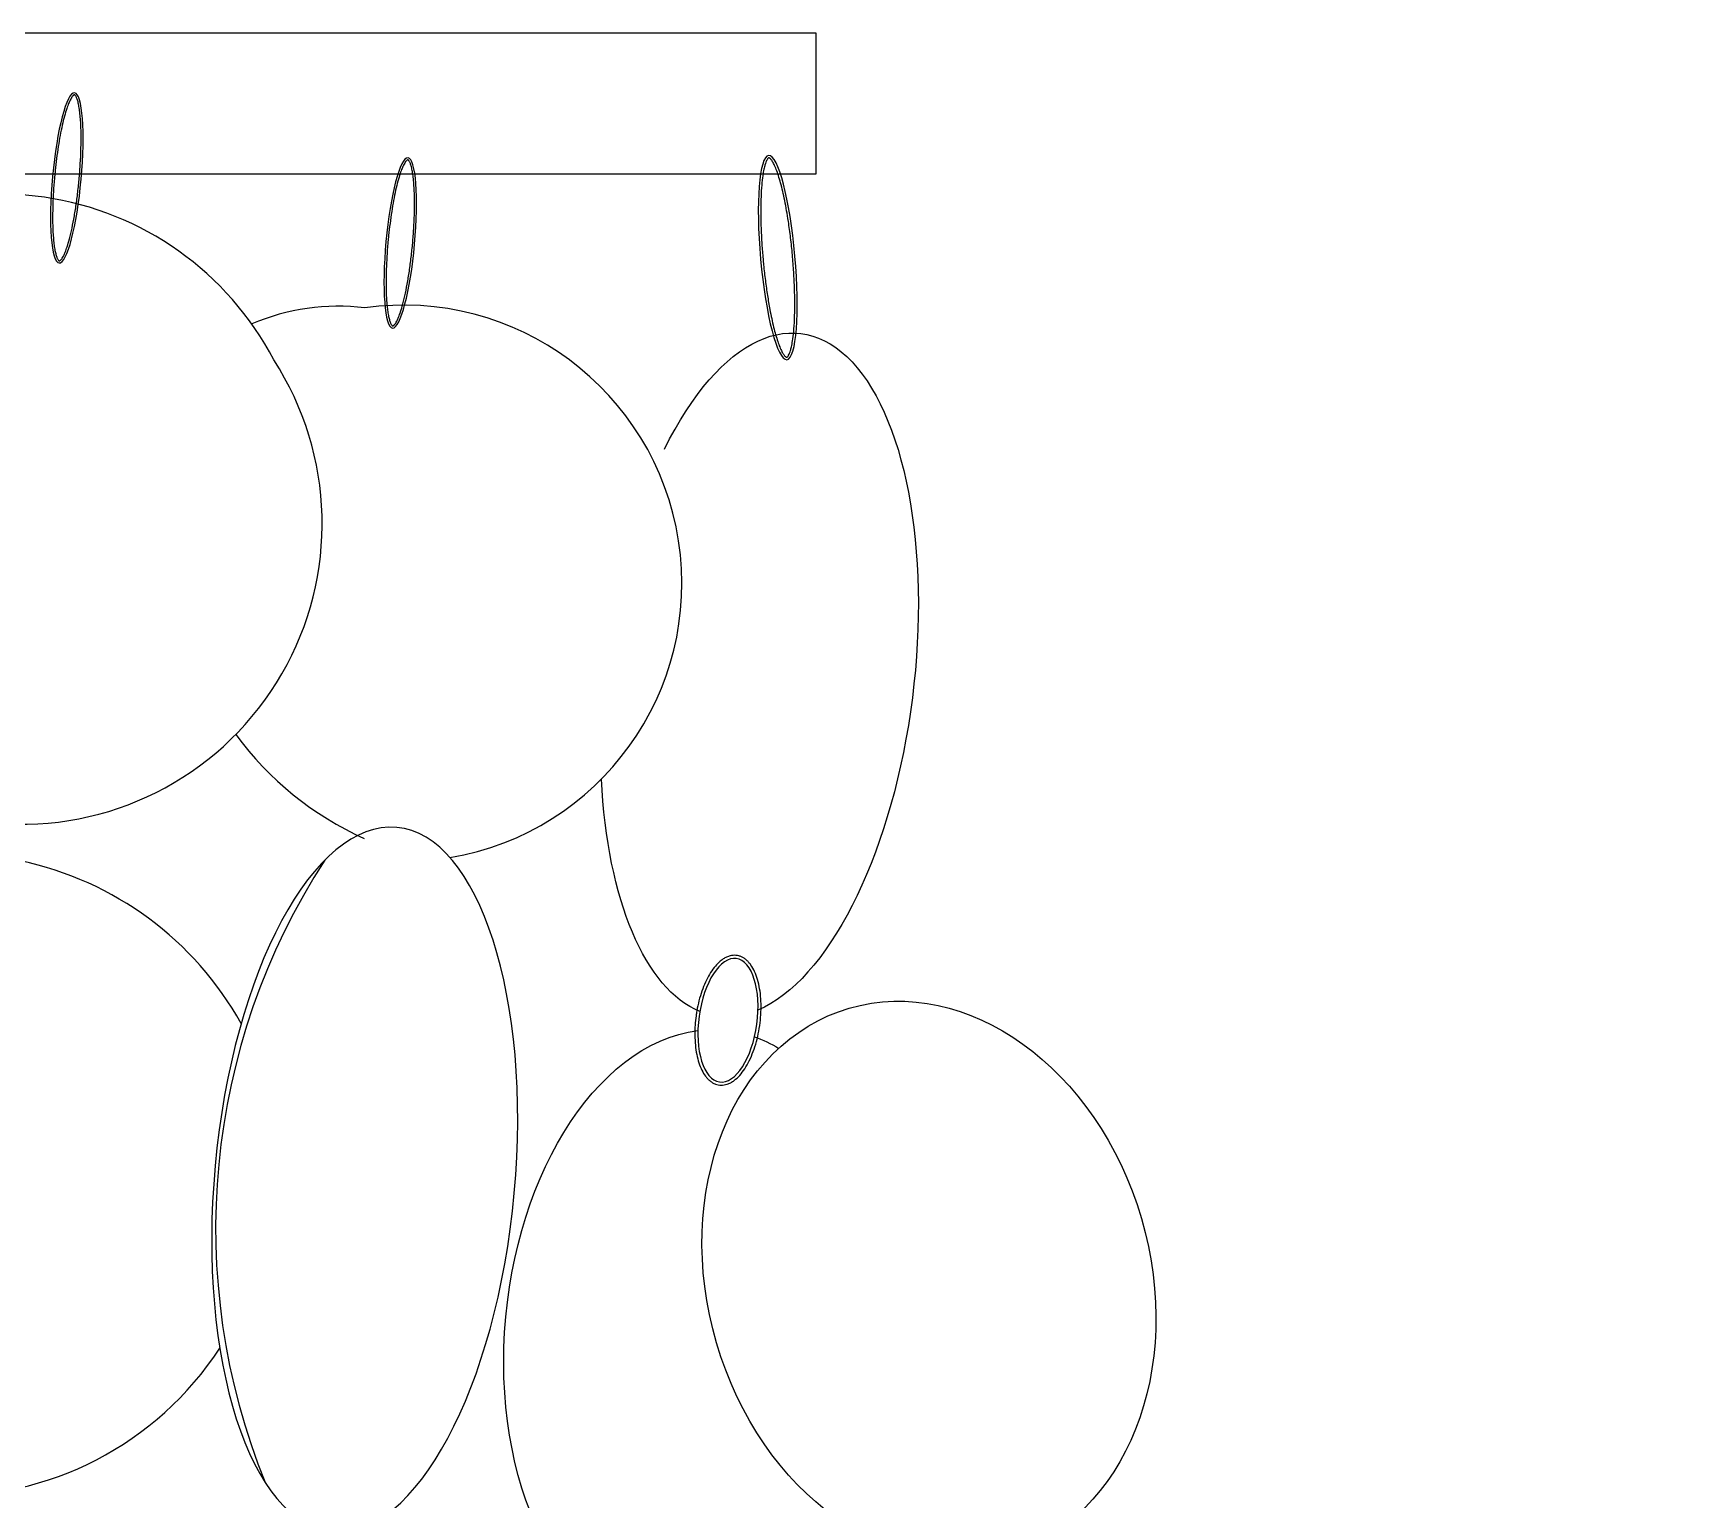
# Model space of a CAD drawing. Header units: millimetres. Extents: x 4532 to 35436, y 20123 to 38427.
# Drawn here: x 16377.3 to 16480.5, y 36067.9 to 36159.5 of the extents above; entities that cross this region are included whole.
import ezdxf

# ---------------------------------------------------------------- set-up
doc = ezdxf.new("R2010")
doc.units = ezdxf.units.MM
doc.set_wipeout_variables(frame=1)

# ---------------------------------------------------------------- blocks, each defined once
blk = doc.blocks.new('A$C7CFE5BBD')
blk.add_wipeout([(4182.751528438039, 1.523644169765248e-05), (4167.751528437907, 1.523074388387613e-05), (4167.503203957102, 73.85266127727925), (4166.024870655982, 109.66012967268136), (4163.425777644698, 148.36713218013358), (4158.66737842199, 197.08545359750008), (4151.82836986403, 248.5156355817096), (4145.3076082344405, 287.9360508238897), (4138.934105538954, 321.1782782497868), (4132.751528428565, 350.00001527849713), (3642.751528447456, 350.0000152784968), (3638.7977803884223, 331.9027913998142), (3633.75394809542, 307.01033631563166), (3626.1538539093094, 264.31444394893606), (3620.0329742343697, 222.89344209497756), (3614.5787102070485, 176.06729707833188), (3609.687048926664, 113.45673236062271), (3607.7783327039656, 65.31102371389795), (3607.443998574758, 43.80642056268357), (3607.7515284381143, 1.523074388387613e-05), (3592.7515284380397, 1.523644169765248e-05), (3592.7515284380397, 375.00001523644175), (3612.751528438039, 375.00001523644175), (3612.751528438039, 400.00001523644164), (3763.044756494438, 399.99984869588377), (3763.044756494438, 411.85431396589127), (3795.1534450224467, 411.85431396589127), (3795.1534450224467, 475.97759140062124), (3793.164017170201, 480.75655442435595), (3792.6202208849536, 484.48075355769447), (3793.285365491665, 491.54627122885086), (3794.589893263127, 495.48269226921195), (3795.1534450224467, 496.7057929503169), (3795.1534450224467, 503.5538717592957), (3792.0797652650467, 505.7395351661231), (3788.492108748446, 511.2121060971066), (3786.875924903337, 515.8078156915586), (3786.699758172462, 523.516578146628), (3790.6008562097077, 532.358988658562), (3795.1534450224467, 535.8429681176203), (3795.1534450224467, 538.922716703212), (3786.541265968376, 544.398595050776), (3785.319113158621, 540.4240900423326), (3785.1011370492533, 537.0634597347679), (3784.0945091999115, 538.0169853438625), (3781.796377413505, 540.6352514239537), (3779.163004674398, 536.4505053540734), (3776.1690709475597, 533.986839396916), (3772.1561365726698, 532.8317081579708), (3768.8702389673244, 533.3691933219786), (3764.861321456791, 536.0038345842313), (3762.067920737924, 539.8051976879582), (3759.9051925029266, 545.8296892355631), (3759.393791518885, 552.1000437706604), (3760.0352522883386, 556.7898261248115), (3761.9024379331217, 561.7667015208052), (3766.746558171026, 567.0481857923354), (3770.8392247075662, 568.2898264540404), (3770.865899602168, 571.2378597428647), (3766.8335399000525, 572.0727106080255), (3763.1380075052, 574.6761225710247), (3761.2420975629507, 577.5783250113822), (3760.494549680786, 580.0627864648145), (3760.362146865363, 582.5149784698891), (3761.6998458976173, 587.053926084121), (3758.633052335117, 586.4216682086117), (3756.491628875914, 587.1771601618195), (3754.814818238978, 588.9322919032954), (3753.333925626053, 585.2886357097523), (3751.692846217962, 582.986988850549), (3749.6705301072425, 581.5698803451655), (3746.9630060495415, 581.5114424267405), (3744.308717695459, 583.4679350176987), (3741.808299937967, 587.9977443898758), (3740.4176174705694, 593.6035224946769), (3740.113425217791, 601.0180831861854), (3741.737017377648, 606.2316929372761), (3744.0209143635984, 613.3032430790926), (3741.3500488310665, 615.4215810682575), (3737.9916596386593, 612.1707461898908), (3734.370524147195, 611.1379215271305), (3733.7208699198313, 610.1640934608025), (3730.3670263798062, 609.9879703679657), (3726.6729744786667, 611.3973567390775), (3723.548708184887, 614.6489021476199), (3721.438600754933, 619.935012565957), (3720.9810844973294, 623.8470796071286), (3722.1525705059025, 631.939012893561), (3725.260602061314, 638.2892969932649), (3726.001035221626, 639.2784823834448), (3724.939052559629, 641.390854866634), (3723.9380484294315, 649.0456646908107), (3724.3937962720306, 655.3225836307478), (3725.3540195254695, 660.4013684340088), (3727.734064707731, 667.4456324702336), (3729.5140600925884, 670.5861728816595), (3730.887208713015, 672.1515295629225), (3732.745658886398, 673.1282006850271), (3732.7510438254885, 673.4488653423108), (3728.421786861064, 674.7251759879772), (3726.101435136075, 676.6300494371586), (3723.715680822104, 680.1839833776622), (3722.2232706824598, 684.7479662030636), (3721.834818631726, 689.9897342370513), (3722.5210555542512, 694.7128354944199), (3724.220716291423, 699.2140205365998), (3726.1582612283437, 702.1702269119086), (3729.231082139208, 704.9372112655186), (3732.245978961212, 706.2308813454293), (3734.8764998200604, 706.4359947303329), (3737.759956997716, 705.6735501158895), (3739.487649554413, 704.565795276414), (3742.593639401795, 708.2733909965656), (3747.600396112856, 711.1488636335208), (3744.030561007974, 711.1930202305929), (3740.972072688803, 713.2709044869558), (3738.6269424062543, 717.9325005907161), (3737.9692426558445, 721.384073760469), (3737.935240605599, 727.4598629446722), (3739.0098631542196, 733.7830165020283), (3739.825134214947, 736.623557185004), (3740.6406485463267, 738.9194382160216), (3743.7068375203835, 745.1839989045121), (3746.981909873312, 749.6193262689181), (3752.3493750897715, 753.6932787877664), (3754.5421626063785, 754.3206714560628), (3754.5421626063785, 759.2016671529897), (3750.2696687336174, 759.2016671529897), (3750.2696687336174, 767.9957310895594), (3779.9151490145855, 767.9957310895594), (3777.9508069069075, 768.6707334782969), (3774.6059346685133, 771.0954664289801), (3771.699810175953, 775.4970263801521), (3770.2483426502326, 780.2919575115476), (3769.868329032867, 784.7389843017492), (3771.4717168648094, 793.8018721185598), (3774.0740941199388, 798.9858135885964), (3777.438730190137, 802.8217629746838), (3781.410473403172, 805.2485133427455), (3783.403860856628, 805.8207241910912), (3783.403860856628, 810.2306161132916), (3776.4144350064207, 810.2306161132916), (3776.4144350064207, 819.0246800498618), (3796.2856588335208, 819.024680049852), (3795.5113542793183, 822.1709913984461), (3795.11663846147, 827.41925396721), (3795.564638831142, 834.2163422088273), (3796.293779297145, 838.5728090144086), (3798.031551131801, 845.0754825797368), (3800.501762800981, 850.9466143463543), (3802.5613921717627, 854.1612342278012), (3804.3786524683474, 855.9819348301947), (3806.5795247511755, 856.8952993926392), (3807.7247804789113, 861.1196354558969), (3801.2148807778476, 861.1196354558969), (3801.2148807778476, 869.9136993924664), (3963.4832611294446, 869.9136993924664), (3963.4832611294446, 861.1196354558969), (3962.711615020679, 854.62151672173), (3963.8625972728546, 854.3889583888177), (3964.897263831566, 854.0166145915581), (3965.9815839023076, 853.4570232116736), (3967.7706952770313, 852.1261352827652), (3969.344778354639, 850.4661679235049), (3971.792394470369, 846.560283877349), (3973.220273067106, 842.7981411803215), (3974.1101653280025, 833.041096950013), (3972.6351407257944, 827.4593121204797), (3969.409685722628, 823.3018895129511), (3969.409685722628, 819.0246800498618), (3990.6120447026665, 819.0246800498618), (3990.6120447026665, 810.2306161132916), (3992.2656665666004, 803.8201335636423), (3994.4809230870196, 797.7788330249263), (3996.241596875783, 788.2062365027306), (3996.71667114116, 779.6846766881134), (3995.3763584828016, 767.9957310895783), (4025.3421931244416, 767.9957310895594), (4025.3421931244416, 759.2016671529897), (4024.3667442615924, 749.2331503476195), (4028.208209631558, 746.7020162194884), (4030.55245109687, 741.6170480539193), (4031.6838599470193, 733.9291085753376), (4031.3739513939295, 726.7548690945038), (4030.3566117979617, 721.1750247512774), (4028.1721312140176, 714.7498492069736), (4023.9740500059784, 708.5010773350851), (4026.2574403743556, 706.6898047504416), (4029.036237954585, 707.4393142141672), (4033.5932940955727, 707.1109609093365), (4038.9262916411526, 704.337542385642), (4042.2588534556958, 700.8477419510754), (4046.2210886808284, 691.4971411207686), (4046.5116224133653, 686.4975189585547), (4045.0870522896325, 680.337861966102), (4042.024689476643, 675.8260249745455), (4044.8620802441396, 671.3554008157504), (4046.5188519163257, 664.1869724903921), (4046.2801582621228, 658.5529006923258), (4043.7223256411426, 650.6309589049373), (4040.39436510516, 646.0223313634232), (4034.277957375634, 642.453041303114), (4031.816819140458, 642.2304703163715), (4031.688212203161, 640.1848464110172), (4033.20530348696, 637.9856396493116), (4033.8413124736035, 635.928951193593), (4034.405197093714, 631.3333332139558), (4034.242469860143, 625.7377525729152), (4033.4348859742763, 620.2372669746663), (4031.890240615321, 614.4706276081414), (4029.811677054495, 609.6933664932423), (4027.313982884957, 606.469576607812), (4027.3454524111085, 603.722229666131), (4026.3504493332007, 597.4421817130777), (4021.871965856192, 588.9056772283644), (4012.9667181310992, 584.2031805436493), (4011.470501099771, 583.659089936889), (4011.2999511625926, 581.5826147090405), (4008.527954926622, 574.4829124881417), (4003.2376842334875, 569.4837353712468), (3995.621021346212, 567.1623243338103), (3999.23564106813, 563.216573243777), (4002.0098557540596, 556.8824168542682), (4002.422892980431, 550.8824359248616), (3999.9698000419057, 543.1401978281707), (3994.605865832155, 537.2343675481716), (3985.5838150858835, 533.878415871031), (3978.282626700723, 532.9317556746544), (3974.2007522910176, 536.5483904532799), (3971.8312518019798, 530.7808706967305), (3969.5446968848446, 528.0575174524301), (3969.544696884845, 411.85431396589127), (3999.9707308589464, 411.85431396589127), (3999.9707308589464, 399.99984869588377), (4162.75152843804, 400.00001523644164), (4162.75152843804, 375.00001523644175), (4182.751528438039, 375.00001523644175)])
blk.add_lwpolyline([(4025.342193124441, 767.9957310895588), (3750.269668733617, 767.9957310895588), (3750.269668733617, 759.2016671529891), (4025.342193124441, 759.2016671529891)], close=True)
for centre, radius, start, end in [((3974.35161489595, 738.6299550732401), 19.31115148059861, 27.60782988193596, 135.8169366367675), ((3995.454326319832, 737.3878846606858), 13.54894892945032, 82.82625178952549, 113.3469771786202), ((3999.574304218437, 733.6293936057518), 17.37189235521295, 279.5788048437648, 98.03431755583999), ((3975.694905689659, 737.3670881729377), 18.78693953442393, 267.1304050859784, 32.92688280508904), ((4005.58375101109, 736.382019466957), 20.51815119463335, 216.4660765795581, 245.6138786503737), ((3971.397751106448, 696.1051358011355), 20.63253856279068, 29.10348222398851, 127.0777184576024), ((4030.074980255424, 693.3333542472137), 42.2436455928014, 146.993658884982, 202.1151045063254), ((3971.03794538524, 696.9794713979973), 20.35335903620853, 208.6300339842977, 326.9212563110758)]:
    blk.add_arc(centre, radius, start, end)
at = {"extrusion": (0, 0, -1)}
for centre, major_axis, ratio, start_param, end_param in [((3978.539217746442, 758.9503949868995), (0.4833780998473702, 5.315140424281847), 0.1683790837560013, -1.570796326794896, 4.712388980384689), ((3999.361442485508, 754.8907259375592), (0.4833780998473702, 5.315140424281847), 0.1683790837560013, -1.570796326794896, 4.712388980384689), ((4022.935862666203, 753.9751950132231), (-0.5700953505448111, 6.379066321972442), 0.1683790837560013, -1.570796326794896, 4.712388980384689), ((4021.793114440025, 727.9113139345463), (2.573629821567285, 21.32183641307249), 0.449343891787403, -0.9042272858353588, 2.888612073733408), ((4021.793114440025, 727.9113139345463), (2.573629821561938, 21.32183641307328), 0.4493438917872858, 3.264186582651291, 4.348882697630891), ((4017.854239369193, 686.7024781283726), (1.731052140158685, 19.03434435610484), 0.6256337103765063, 3.081824286374293, 6.146718871809286)]:
    blk.add_ellipse(centre, major_axis=major_axis, ratio=ratio, start_param=start_param, end_param=end_param, dxfattribs=at)
blk.add_ellipse((3997.139860943749, 696.400990799073), major_axis=(-1.999491745242213, -21.98605895987113), ratio=0.4248797371504022, dxfattribs=at)
at = {"extrusion": (0, 0, -0.9999999999999999)}
for centre, major_axis, ratio, start_param, end_param in [((4019.824339267831, 706.345953352462), (0.5231334128955286, 3.855671042123269), 0.467752040306776, -1.570796326794896, 4.712388980384689), ((3967.919585998086, 656.1030143271819), (1.80029813376448, 19.79576110202798), 0.9032680672195711, -7.853981633974483, -1.570796326794896)]:
    blk.add_ellipse(centre, major_axis=major_axis, ratio=ratio, start_param=start_param, end_param=end_param, dxfattribs=at)
blk.add_ellipse((4032.377746509537, 690.0843595472434), major_axis=(-4.975953216459301, 17.01131270549102), ratio=0.7800016506506418, start_param=-1.570796326794896, end_param=4.712388980384689)
at = {"extrusion": (0, 0, -0.9999999999999998)}
blk.add_ellipse((4017.854239369193, 686.7024781283726), major_axis=(1.731052140085384, 19.03434435612028), ratio=0.6256337103807993, start_param=0.1618532113617177, end_param=0.2967422152556984, dxfattribs=at)
for points, knots in [([(3977.771124841038, 759.0202481346241), (3977.782848532112, 759.1491597760505), (3977.795365445407, 759.2779992205942), (3977.835194395306, 759.6632582065104), (3977.864788654584, 759.918414209973), (3977.929419346128, 760.4198616799586), (3977.964455409881, 760.666149642846), (3978.039203989701, 761.1445322234686), (3978.078916217408, 761.3766237263953), (3978.162137780721, 761.8215612345412), (3978.205647150262, 762.0344048780426), (3978.295475059571, 762.4361550005888), (3978.34179467682, 762.6250606457506), (3978.436133618208, 762.9746552733159), (3978.484157593604, 763.1353468860652), (3978.572292952656, 763.399706143191), (3978.612346576676, 763.508435838743), (3978.68267598961, 763.6797407017475), (3978.713098729295, 763.7471882106656), (3978.767395616949, 763.8558962129791), (3978.791458482014, 763.8996880505038), (3978.834405884936, 763.9702185096139), (3978.853501482026, 763.998567219478), (3978.890034665794, 764.0472902226647), (3978.907481223552, 764.067652922593), (3978.934876085234, 764.0954786813272), (3978.945521147605, 764.1049684045174), (3978.964748047558, 764.1200222614607), (3978.973318219509, 764.125576045717), (3978.985971671562, 764.1324422527723), (3978.990634367718, 764.1344690519654), (3978.998353062696, 764.1372138513289), (3979.001401880498, 764.1379406007509), (3979.006269759706, 764.1387331160404), (3979.008094246299, 764.1388133670007), (3979.011410700481, 764.138692294775), (3979.012921963327, 764.1384943288322), (3979.016637067401, 764.1375909716044), (3979.018853158665, 764.1368723355154), (3979.024571550228, 764.1342528861751), (3979.02806954578, 764.1323394317333), (3979.036385687858, 764.1266653509265), (3979.041194574009, 764.122901951665), (3979.051859740317, 764.1131219387207), (3979.057710375262, 764.1071078731366), (3979.070126611015, 764.0926610619681), (3979.076690358259, 764.084231275021), (3979.094174124682, 764.0593440343546), (3979.105406811843, 764.0410639710062), (3979.128165827457, 763.9986086096069), (3979.139697045761, 763.9744394657937), (3979.162613409604, 763.9204982919655), (3979.174002139687, 763.8907275597485), (3979.196374865805, 763.8258530446365), (3979.207360866629, 763.7907492121485), (3979.240942830776, 763.6726178712015), (3979.262512043675, 763.5805074492273), (3979.302156071735, 763.3750792294195), (3979.320244215927, 763.2617527851871), (3979.352491919799, 763.0158173257405), (3979.366655421301, 762.8832047398355), (3979.390779595447, 762.600698860133), (3979.400741588823, 762.4508044277936), (3979.416288946963, 762.1358754372377), (3979.42187480591, 761.9708408544575), (3979.428574610651, 761.6279240772747), (3979.429688767097, 761.450042404238), (3979.427419467163, 761.0838666090312), (3979.424036122949, 760.8955732990908), (3979.410206502162, 760.4219130220627), (3979.397204845536, 760.1320486303921), (3979.361997401957, 759.5438379578445), (3979.339792192015, 759.2454990731821), (3979.286814696654, 758.648943623939), (3979.256043099016, 758.350734713782), (3979.186822443535, 757.7630382254174), (3979.148374150831, 757.473558097674), (3979.064920244538, 756.911684600349), (3979.019915298533, 756.6392979485136), (3978.924676361818, 756.1195284535679), (3978.874442405799, 755.8721507192276), (3978.770268563389, 755.4096862504994), (3978.716326214115, 755.1946009926069), (3978.615545025827, 754.8355647425669), (3978.569000473395, 754.6857226070169), (3978.484309417985, 754.4411986227533), (3978.446181676092, 754.3414340057097), (3978.379078659611, 754.1836599973649), (3978.349939657117, 754.1212932690432), (3978.297907927863, 754.0207033509541), (3978.274821540199, 753.9801599771636), (3978.230092806774, 753.9093122860104), (3978.208436452525, 753.8790146536812), (3978.17410426171, 753.8369482689923), (3978.160740032301, 753.8223517630286), (3978.135946229773, 753.798283183718), (3978.124520697256, 753.7888249568095), (3978.107125004961, 753.7765080769932), (3978.100517099057, 753.7725707078971), (3978.089205796223, 753.7668334312075), (3978.084515605795, 753.7650306556061), (3978.077645457033, 753.7629690648209), (3978.075175788286, 753.7624934121304), (3978.071137996714, 753.7620008928388), (3978.069563989793, 753.7619750216872), (3978.066579663751, 753.7621592480609), (3978.065156446744, 753.7623686949992), (3978.061700770606, 753.7632384706558), (3978.05966079186, 753.7639077056119), (3978.054517689776, 753.7662150633441), (3978.051417074315, 753.7678616388621), (3978.044096554779, 753.7726444448381), (3978.039882730958, 753.7757831761301), (3978.030520603617, 753.783897563062), (3978.025376572888, 753.7888719237562), (3978.014408636813, 753.8008246591817), (3978.008586505694, 753.807801007064), (3977.992529851417, 753.8290548726254), (3977.981916901572, 753.8451222845506), (3977.960257997536, 753.8827744395858), (3977.949208271315, 753.9043520459127), (3977.927136644172, 753.9527689901333), (3977.916111329254, 753.9796064778384), (3977.894362101888, 754.0382947751823), (3977.883636144488, 754.070145402864), (3977.851001754203, 754.1766817125645), (3977.829925171365, 754.2596382064548), (3977.790788024813, 754.4450763043169), (3977.772713636256, 754.5475657807001), (3977.74000940708, 754.7704201962952), (3977.725375350656, 754.8907887434507), (3977.699821982565, 755.1477171100596), (3977.688901227175, 755.2842782742846), (3977.670951421114, 755.5718060826221), (3977.663921822768, 755.7227730021732), (3977.653862358162, 756.0372045137956), (3977.650832261515, 756.2006688533038), (3977.648411611943, 756.6067037772773), (3977.651007461453, 756.8544069872623), (3977.664176223367, 757.3645483634937), (3977.674748769005, 757.626982472375), (3977.703625060709, 758.1602648373846), (3977.721928452524, 758.4311084889378), (3977.752416092586, 758.8086077238004), (3977.761503376798, 758.9144522085007), (3977.771124841038, 759.0202481346241)], [-1.570796326794896, -1.570796326794896, -1.570796326794896, -1.570796326794896, -1.497741722435538, -1.497741722435538, -1.351632513716821, -1.351632513716821, -1.205523304998104, -1.205523304998104, -1.059414096279387, -1.059414096279387, -0.9133048875606709, -0.9133048875606709, -0.767195678841954, -0.767195678841954, -0.6210864701232373, -0.6210864701232373, -0.5001528827350997, -0.5001528827350997, -0.406839888439898, -0.406839888439898, -0.330490124422299, -0.330490124422299, -0.2664909138821768, -0.2664909138821768, -0.2024917033420546, -0.2024917033420546, -0.1571217501403835, -0.1571217501403835, -0.1117517969387123, -0.1117517969387123, -0.0775463588874246, -0.0775463588874246, -0.0433409208361369, -0.0433409208361369, -0.0091354827848491, -0.0091354827848491, 0.0250699552664386, 0.0250699552664386, 0.0592753933177263, 0.0592753933177263, 0.0934808313690141, 0.0934808313690141, 0.1276862694203018, 0.1276862694203018, 0.1618917074715895, 0.1618917074715895, 0.1960971455228772, 0.1960971455228772, 0.250101168506506, 0.250101168506506, 0.3041051914901349, 0.3041051914901349, 0.3581092144737637, 0.3581092144737637, 0.4121132374573925, 0.4121132374573925, 0.5275498790122467, 0.5275498790122467, 0.6429865205671009, 0.6429865205671009, 0.758423162121955, 0.758423162121955, 0.873859803676809, 0.873859803676809, 0.9892964452316632, 0.9892964452316632, 1.104733086786517, 1.104733086786517, 1.220169728341371, 1.220169728341371, 1.389185554220239, 1.389185554220239, 1.558201380099106, 1.558201380099106, 1.727217205977974, 1.727217205977974, 1.896233031856842, 1.896233031856842, 2.065248857735709, 2.065248857735709, 2.234264683614577, 2.234264683614577, 2.403280509493445, 2.403280509493445, 2.544400116532302, 2.544400116532302, 2.659673126078449, 2.659673126078449, 2.749471269798832, 2.749471269798832, 2.823317280342841, 2.823317280342841, 2.897163290886851, 2.897163290886851, 2.94797168849884, 2.94797168849884, 2.99878008611083, 2.99878008611083, 3.036394252743178, 3.036394252743178, 3.074008419375526, 3.074008419375526, 3.10535491586713, 3.10535491586713, 3.136701412358733, 3.136701412358733, 3.168047908850337, 3.168047908850337, 3.19939440534194, 3.19939440534194, 3.230740901833544, 3.230740901833544, 3.262087398325147, 3.262087398325147, 3.293433894816752, 3.293433894816752, 3.324780391308353, 3.324780391308353, 3.376693600755018, 3.376693600755018, 3.428606810201682, 3.428606810201682, 3.480520019648346, 3.480520019648346, 3.53243322909501, 3.53243322909501, 3.642016115657297, 3.642016115657297, 3.751599002219585, 3.751599002219585, 3.861181888781873, 3.861181888781873, 3.97076477534416, 3.97076477534416, 4.080347661906448, 4.080347661906448, 4.189930548468737, 4.189930548468737, 4.344098405482931, 4.344098405482931, 4.498266262497125, 4.498266262497125, 4.652434119511321, 4.652434119511321, 4.712388980384689, 4.712388980384689, 4.712388980384689, 4.712388980384689]), ([(3998.593349580162, 754.9605790852838), (3998.605073271177, 755.0894907267102), (3998.617590184473, 755.2183301712539), (3998.657419134372, 755.6035891571701), (3998.68701339365, 755.8587451606327), (3998.751644085194, 756.36019263056), (3998.786680148947, 756.6064805935057), (3998.861428728767, 757.0848631741283), (3998.901140956474, 757.316954677055), (3998.984362519786, 757.7618921852008), (3999.027871889386, 757.974735828644), (3999.117699798637, 758.3764859512485), (3999.164019415886, 758.5653915963521), (3999.258358357274, 758.9149862239756), (3999.30638233267, 759.0756778367249), (3999.394517691722, 759.3400370938507), (3999.434571315742, 759.4487667893445), (3999.504900728676, 759.6200716524072), (3999.535323468361, 759.6875191612671), (3999.589620356015, 759.7962271635806), (3999.61368322108, 759.8400190011052), (3999.656630624002, 759.9105494602736), (3999.67572622115, 759.9388981701377), (3999.712259404918, 759.9876211733244), (3999.729705962618, 760.0079838732527), (3999.757100824299, 760.0358096319869), (3999.767745886671, 760.0452993551771), (3999.786972786624, 760.0603532121204), (3999.795542958575, 760.0659069963767), (3999.808196410628, 760.0727732033738), (3999.812859106783, 760.0748000026251), (3999.820577801762, 760.0775448019886), (3999.823626619564, 760.0782715513524), (3999.828494498772, 760.0790640666419), (3999.830318985365, 760.0791443176022), (3999.833635439547, 760.0790232454347), (3999.835146702393, 760.0788252794337), (3999.838861806467, 760.0779219222641), (3999.84107789773, 760.0772032861751), (3999.846796289294, 760.0745838368348), (3999.850294284846, 760.072670382393), (3999.858610426923, 760.0669963015862), (3999.863419313075, 760.0632329023247), (3999.874084479383, 760.0534528893222), (3999.879935114328, 760.0474388237963), (3999.892351350081, 760.0329920126278), (3999.898915097325, 760.0245622256807), (3999.916398863748, 759.9996749850143), (3999.927631550909, 759.9813949216659), (3999.950390566522, 759.9389395602084), (3999.961921784827, 759.9147704163952), (3999.98483814867, 759.8608292426252), (3999.996226878753, 759.8310585104082), (4000.018599604871, 759.7661839952962), (4000.029585605695, 759.7310801628082), (4000.063167569842, 759.6129488218612), (4000.084736782741, 759.5208383998288), (4000.124380810801, 759.3154101800792), (4000.142468954993, 759.2020837358468), (4000.174716658865, 758.9561482764002), (4000.188880160367, 758.8235356904952), (4000.213004334513, 758.5410298107927), (4000.222966327889, 758.3911353784533), (4000.238513686028, 758.0762063878974), (4000.244099544976, 757.9111718051172), (4000.250799349717, 757.5682550279344), (4000.251913506163, 757.3903733548395), (4000.249644206229, 757.024197559691), (4000.246260862015, 756.8359042497505), (4000.232431241227, 756.3622439726641), (4000.219429584602, 756.0723795810518), (4000.184222141022, 755.4841689085042), (4000.162016931081, 755.1858300238418), (4000.10903943572, 754.5892745745405), (4000.078267838082, 754.2910656644417), (4000.009047182601, 753.7033691760189), (3999.970598889897, 753.4138890482755), (3999.887144983604, 752.8520155510087), (3999.842140037599, 752.5796288991733), (3999.746901100883, 752.0598594042276), (3999.696667144864, 751.8124816698873), (3999.592493302454, 751.3500172011591), (3999.538550953181, 751.1349319432666), (3999.437769764892, 750.7758956932266), (3999.391225212461, 750.6260535576184), (3999.306534157051, 750.381529573413), (3999.268406415216, 750.2817649563112), (3999.201303398677, 750.1239909480246), (3999.172164396183, 750.0616242197029), (3999.120132666929, 749.9610343015556), (3999.097046279323, 749.9204909278233), (3999.05231754584, 749.8496432366119), (3999.030661191591, 749.8193456043409), (3998.996329000776, 749.7772792195938), (3998.982964771425, 749.7626827136883), (3998.958170968897, 749.7386141343777), (3998.946745436322, 749.7291559074692), (3998.929349744027, 749.7168390276529), (3998.922741838123, 749.7129016585568), (3998.911430535289, 749.7071643818672), (3998.906740344861, 749.7053616062658), (3998.899870196099, 749.7033000154224), (3998.897400527352, 749.7028243627319), (3998.89336273578, 749.7023318434985), (3998.891788728859, 749.7023059722887), (3998.888804402817, 749.7024901986624), (3998.88738118581, 749.7026996456589), (3998.883925509672, 749.7035694212573), (3998.881885530926, 749.7042386562716), (3998.8767424289, 749.7065460140038), (3998.873641813381, 749.7081925895218), (3998.866321293845, 749.7129753954396), (3998.862107470024, 749.7161141267898), (3998.852745342683, 749.7242285137218), (3998.847601311954, 749.7292028743577), (3998.836633375879, 749.7411556097832), (3998.830811244759, 749.7481319576655), (3998.814754590483, 749.7693858232851), (3998.804141640696, 749.7854532352103), (3998.782482736602, 749.8231053902455), (3998.771433010381, 749.8446829965724), (3998.749361383238, 749.8930999407348), (3998.73833606832, 749.9199374284981), (3998.716586840954, 749.978625725842), (3998.705860883554, 750.0104763535237), (3998.673226493269, 750.117012663166), (3998.652149910431, 750.1999691570563), (3998.613012763879, 750.3854072549766), (3998.594938375321, 750.4878967313598), (3998.562234146146, 750.7107511468967), (3998.54760008978, 750.8311196941104), (3998.522046721631, 751.0880480606611), (3998.511125966299, 751.2246092248861), (3998.49317616018, 751.5121370332818), (3998.486146561892, 751.6631039528329), (3998.476087097228, 751.9775354643971), (3998.473057000581, 752.1409998039635), (3998.470636351009, 752.547034727937), (3998.473232200518, 752.794737937922), (3998.486400962433, 753.3048793141534), (3998.49697350807, 753.5673134230346), (3998.525849799775, 754.1005957879861), (3998.544153191589, 754.3714394395975), (3998.574640831652, 754.7489386744601), (3998.583728115864, 754.8547831591604), (3998.593349580162, 754.9605790852838)], [-1.570796326794896, -1.570796326794896, -1.570796326794896, -1.570796326794896, -1.497741722435538, -1.497741722435538, -1.351632513716821, -1.351632513716821, -1.205523304998104, -1.205523304998104, -1.059414096279387, -1.059414096279387, -0.9133048875606709, -0.9133048875606709, -0.767195678841954, -0.767195678841954, -0.6210864701232373, -0.6210864701232373, -0.5001528827350997, -0.5001528827350997, -0.406839888439898, -0.406839888439898, -0.330490124422299, -0.330490124422299, -0.2664909138821768, -0.2664909138821768, -0.2024917033420546, -0.2024917033420546, -0.1571217501403835, -0.1571217501403835, -0.1117517969387123, -0.1117517969387123, -0.0775463588874246, -0.0775463588874246, -0.0433409208361369, -0.0433409208361369, -0.0091354827848491, -0.0091354827848491, 0.0250699552664386, 0.0250699552664386, 0.0592753933177263, 0.0592753933177263, 0.0934808313690141, 0.0934808313690141, 0.1276862694203018, 0.1276862694203018, 0.1618917074715895, 0.1618917074715895, 0.1960971455228772, 0.1960971455228772, 0.250101168506506, 0.250101168506506, 0.3041051914901349, 0.3041051914901349, 0.3581092144737637, 0.3581092144737637, 0.4121132374573925, 0.4121132374573925, 0.5275498790122467, 0.5275498790122467, 0.6429865205671009, 0.6429865205671009, 0.758423162121955, 0.758423162121955, 0.873859803676809, 0.873859803676809, 0.9892964452316632, 0.9892964452316632, 1.104733086786517, 1.104733086786517, 1.220169728341371, 1.220169728341371, 1.389185554220239, 1.389185554220239, 1.558201380099106, 1.558201380099106, 1.727217205977974, 1.727217205977974, 1.896233031856842, 1.896233031856842, 2.065248857735709, 2.065248857735709, 2.234264683614577, 2.234264683614577, 2.403280509493445, 2.403280509493445, 2.544400116532302, 2.544400116532302, 2.659673126078449, 2.659673126078449, 2.749471269798832, 2.749471269798832, 2.823317280342841, 2.823317280342841, 2.897163290886851, 2.897163290886851, 2.94797168849884, 2.94797168849884, 2.99878008611083, 2.99878008611083, 3.036394252743178, 3.036394252743178, 3.074008419375526, 3.074008419375526, 3.10535491586713, 3.10535491586713, 3.136701412358733, 3.136701412358733, 3.168047908850337, 3.168047908850337, 3.19939440534194, 3.19939440534194, 3.230740901833544, 3.230740901833544, 3.262087398325147, 3.262087398325147, 3.293433894816752, 3.293433894816752, 3.324780391308353, 3.324780391308353, 3.376693600755018, 3.376693600755018, 3.428606810201682, 3.428606810201682, 3.480520019648346, 3.480520019648346, 3.53243322909501, 3.53243322909501, 3.642016115657297, 3.642016115657297, 3.751599002219585, 3.751599002219585, 3.861181888781873, 3.861181888781873, 3.97076477534416, 3.97076477534416, 4.080347661906448, 4.080347661906448, 4.189930548468737, 4.189930548468737, 4.344098405482931, 4.344098405482931, 4.498266262497125, 4.498266262497125, 4.652434119511321, 4.652434119511321, 4.712388980384689, 4.712388980384689, 4.712388980384689, 4.712388980384689]), ([(4022.014021436484, 753.8928103236285), (4022.00019453411, 754.0475260685816), (4021.987319645039, 754.2023268246594), (4021.951655040819, 754.6657312196949), (4021.931831025726, 754.973332899568), (4021.900510901793, 755.579238408307), (4021.889015109835, 755.8775380215411), (4021.87459111345, 756.4583835940612), (4021.871663237198, 756.7409258140287), (4021.874421224496, 757.2841030436139), (4021.880107635141, 757.5447352721276), (4021.89993476673, 758.0383412622068), (4021.914076938792, 758.2713142703906), (4021.950424220096, 758.704311106474), (4021.972634256326, 758.9043390380721), (4022.019951459111, 759.2353712877411), (4022.04390395727, 759.3723397172907), (4022.090170962943, 759.5896856233048), (4022.111613211022, 759.6758471677931), (4022.152386668229, 759.8158470354429), (4022.171397380505, 759.8727144935438), (4022.206965169145, 759.9652041065892), (4022.223425857232, 760.0027725115688), (4022.256101263429, 760.0681384690142), (4022.272329061558, 760.0959242592253), (4022.298700514457, 760.1346565240565), (4022.309231811178, 760.1481453252527), (4022.328701013383, 760.1700453494595), (4022.337627367324, 760.178441849599), (4022.351092957109, 760.1892642608182), (4022.356162952758, 760.1926579609899), (4022.364686906778, 760.1975552807016), (4022.368130509018, 760.1990676887835), (4022.373707669936, 760.2010481708603), (4022.375844524915, 760.2015345110594), (4022.379786080946, 760.2021033820383), (4022.381612842528, 760.2021940179438), (4022.386192967275, 760.2019248473262), (4022.388963636218, 760.2015520324385), (4022.396277268625, 760.1996867265007), (4022.400817862745, 760.1981783866686), (4022.411854147653, 760.1932641899948), (4022.418339500295, 760.1898530717626), (4022.43303042118, 760.1805953821786), (4022.441228777552, 760.174750607639), (4022.458988738745, 760.1603588990438), (4022.46854752026, 760.1518150603551), (4022.494531302338, 760.1261845139124), (4022.511716643323, 760.1070130511689), (4022.547699314691, 760.0617729441183), (4022.566501097379, 760.0357126152412), (4022.605134756745, 759.9769455606038), (4022.624970586945, 759.9442411363743), (4022.665309037813, 759.8724489553169), (4022.685814036147, 759.8333615702031), (4022.750817250901, 759.7010975940539), (4022.796052712398, 759.5969768921532), (4022.88694974277, 759.3629470022315), (4022.932628904386, 759.2330304665993), (4023.023487589297, 758.9495882389056), (4023.068672532889, 758.7960591772026), (4023.157789332767, 758.4676965348808), (4023.201722992791, 758.2928618934857), (4023.287672592884, 757.9243780660945), (4023.329689121838, 757.7307289572236), (4023.411199916885, 757.3273023997936), (4023.450694319883, 757.1175256119495), (4023.526607858574, 756.6847132543371), (4023.563026952474, 756.4616786674633), (4023.648361337404, 755.8994835959202), (4023.695224908213, 755.5544647643728), (4023.77990567606, 754.8524374678418), (4023.817721967036, 754.4954378590955), (4023.883213581143, 753.7797442962219), (4023.910888073591, 753.4210595269724), (4023.95530079745, 752.712339001886), (4023.972038333221, 752.3623122067693), (4023.994104153568, 751.6810246838177), (4023.999431784472, 751.3497720306659), (4023.998546776977, 750.7156651436271), (4023.992333082981, 750.4128169488431), (4023.968599630669, 749.8444495059703), (4023.951076647649, 749.5789314723261), (4023.909149797957, 749.133404680997), (4023.886357804444, 748.9465037104128), (4023.83884984683, 748.6396292224563), (4023.815246954244, 748.5136587634952), (4023.769885047139, 748.3129805409153), (4023.748867948339, 748.2330931480428), (4023.709026454457, 748.1031640669135), (4023.690471397862, 748.0503414887389), (4023.65286856992, 747.9570950064845), (4023.633802824803, 747.9166759885302), (4023.602297301321, 747.8596415667598), (4023.589651696708, 747.8395398263856), (4023.565544774905, 747.8058017425974), (4023.554085256332, 747.7921826141574), (4023.536190627699, 747.7739070352436), (4023.529234089048, 747.7678401187331), (4023.51711080343, 747.758638645817), (4023.511960264153, 747.7555035378937), (4023.504291507914, 747.751594972684), (4023.501477784452, 747.7505033253146), (4023.496816277653, 747.7490551961855), (4023.494963479843, 747.7486868202141), (4023.491400495845, 747.7482637972607), (4023.489675221415, 747.7482056138142), (4023.485408597775, 747.7484908177903), (4023.482856459017, 747.748843106503), (4023.476289026588, 747.7504634166871), (4023.472274879608, 747.7517419562828), (4023.462605371464, 747.755817561414), (4023.4569566522, 747.7586188847235), (4023.444161659256, 747.7661897265971), (4023.437020708025, 747.7709586333985), (4023.421505987968, 747.7827165629169), (4023.413134748731, 747.7897035735114), (4023.389615721975, 747.8113506801928), (4023.373636977838, 747.8280427919271), (4023.339984071183, 747.8678481138231), (4023.322306986931, 747.8909520883499), (4023.285856338192, 747.9433782706656), (4023.267079140034, 747.9726975612612), (4023.22880457863, 748.0373198093766), (4023.209304839987, 748.0726221130499), (4023.1479090346, 748.1913997995471), (4023.105219916066, 748.2848186539522), (4023.019211840965, 748.4953560077156), (4022.975874872387, 748.6124808343629), (4022.889431105494, 748.8685744528811), (4022.846318555446, 749.0075465997252), (4022.761004113159, 749.3054044125056), (4022.718800227947, 749.4642913562748), (4022.635895329968, 749.7999083491195), (4022.595193611665, 749.97663860588), (4022.515830065098, 750.3457129586059), (4022.477168019195, 750.5380567070715), (4022.387162277042, 751.0169221180295), (4022.337062203766, 751.3099299567439), (4022.243117590409, 751.9150545813063), (4022.199273488051, 752.2271664980835), (4022.118907182452, 752.8629838486122), (4022.082385549238, 753.1866837699235), (4022.037357617028, 753.6389216808057), (4022.025368975916, 753.7658373416089), (4022.014021436484, 753.8928103236285)], [-1.570796326794896, -1.570796326794896, -1.570796326794896, -1.570796326794896, -1.497741722435538, -1.497741722435538, -1.351632513716821, -1.351632513716821, -1.205523304998104, -1.205523304998104, -1.059414096279387, -1.059414096279387, -0.9133048875606709, -0.9133048875606709, -0.767195678841954, -0.767195678841954, -0.6210864701232373, -0.6210864701232373, -0.5001528827350997, -0.5001528827350997, -0.406839888439898, -0.406839888439898, -0.330490124422299, -0.330490124422299, -0.2664909138821768, -0.2664909138821768, -0.2024917033420546, -0.2024917033420546, -0.1571217501403835, -0.1571217501403835, -0.1117517969387123, -0.1117517969387123, -0.0775463588874246, -0.0775463588874246, -0.0433409208361369, -0.0433409208361369, -0.0091354827848491, -0.0091354827848491, 0.0250699552664386, 0.0250699552664386, 0.0592753933177263, 0.0592753933177263, 0.0934808313690141, 0.0934808313690141, 0.1276862694203018, 0.1276862694203018, 0.1618917074715895, 0.1618917074715895, 0.1960971455228772, 0.1960971455228772, 0.250101168506506, 0.250101168506506, 0.3041051914901349, 0.3041051914901349, 0.3581092144737637, 0.3581092144737637, 0.4121132374573925, 0.4121132374573925, 0.5275498790122467, 0.5275498790122467, 0.6429865205671009, 0.6429865205671009, 0.758423162121955, 0.758423162121955, 0.873859803676809, 0.873859803676809, 0.9892964452316632, 0.9892964452316632, 1.104733086786517, 1.104733086786517, 1.220169728341371, 1.220169728341371, 1.389185554220239, 1.389185554220239, 1.558201380099106, 1.558201380099106, 1.727217205977974, 1.727217205977974, 1.896233031856842, 1.896233031856842, 2.065248857735709, 2.065248857735709, 2.234264683614577, 2.234264683614577, 2.403280509493445, 2.403280509493445, 2.544400116532302, 2.544400116532302, 2.659673126078449, 2.659673126078449, 2.749471269798832, 2.749471269798832, 2.823317280342841, 2.823317280342841, 2.897163290886851, 2.897163290886851, 2.94797168849884, 2.94797168849884, 2.99878008611083, 2.99878008611083, 3.036394252743178, 3.036394252743178, 3.074008419375526, 3.074008419375526, 3.10535491586713, 3.10535491586713, 3.136701412358733, 3.136701412358733, 3.168047908850337, 3.168047908850337, 3.19939440534194, 3.19939440534194, 3.230740901833544, 3.230740901833544, 3.262087398325147, 3.262087398325147, 3.293433894816752, 3.293433894816752, 3.324780391308353, 3.324780391308353, 3.376693600755018, 3.376693600755018, 3.428606810201682, 3.428606810201682, 3.480520019648346, 3.480520019648346, 3.53243322909501, 3.53243322909501, 3.642016115657297, 3.642016115657297, 3.751599002219585, 3.751599002219585, 3.861181888781873, 3.861181888781873, 3.97076477534416, 3.97076477534416, 4.080347661906448, 4.080347661906448, 4.189930548468737, 4.189930548468737, 4.344098405482931, 4.344098405482931, 4.498266262497125, 4.498266262497125, 4.652434119511321, 4.652434119511321, 4.712388980384689, 4.712388980384689, 4.712388980384689, 4.712388980384689]), ([(4017.831492475558, 706.6163407201566), (4017.845734524981, 706.7213094646031), (4017.861937473386, 706.8260120773375), (4017.917222549939, 707.1437660092524), (4017.962454648023, 707.3549418707298), (4018.067950370871, 707.7670389162413), (4018.128211615931, 707.9679548723543), (4018.262364981554, 708.3544760919794), (4018.336253200399, 708.5400768796135), (4018.496047859113, 708.8913542772098), (4018.581948200797, 709.057028414627), (4018.764089699809, 709.3643921657967), (4018.860322474709, 709.5060849573965), (4019.061605799685, 709.7619865230554), (4019.166651763288, 709.8762128617418), (4019.357223073985, 710.0492692475127), (4019.441080369146, 710.1148184834783), (4019.597047775143, 710.2168472399389), (4019.6685120207, 710.2564490168625), (4019.813687610531, 710.3220309709468), (4019.88741131363, 710.3480044766366), (4020.021851364498, 710.3815360774788), (4020.082322522623, 710.3916762344343), (4020.20331379012, 710.4017729348889), (4020.263828420229, 710.4017225339812), (4020.38378858523, 710.3912299919793), (4020.44322381556, 710.3807869873162), (4020.559874392206, 710.3497659379536), (4020.617082308254, 710.3291943506956), (4020.728391513145, 710.2785500631471), (4020.782492683069, 710.2484852928355), (4020.887088441847, 710.1796244477773), (4020.937587440163, 710.1408326075216), (4021.034786280859, 710.0552255269758), (4021.081490627523, 710.0084106437316), (4021.171065859471, 709.9073375518819), (4021.213939454672, 709.8530779391913), (4021.342289443219, 709.6721475910781), (4021.420999606638, 709.5331080781798), (4021.560920955821, 709.2273723185681), (4021.622123340934, 709.0606483824704), (4021.726443822063, 708.7038164408914), (4021.769549555527, 708.5137053604158), (4021.837020659968, 708.1151168617689), (4021.861378737292, 707.9066443045194), (4021.890939998764, 707.4770165726113), (4021.89613968143, 707.2558683501593), (4021.887367022839, 706.8070446490929), (4021.873393510035, 706.5793765882299), (4021.826719840788, 706.1239199452139), (4021.794020115663, 705.8961387862837), (4021.710810743887, 705.4468900290703), (4021.66030293165, 705.2254296434148), (4021.542831082686, 704.7950634898189), (4021.475870497616, 704.5861644250726), (4021.32720573663, 704.1867587831257), (4021.245507299933, 703.9962576167345), (4021.069303654167, 703.6388967419662), (4020.974807446331, 703.4720387146845), (4020.774951704345, 703.1665052278004), (4020.669603147519, 703.0278204584065), (4020.449681112575, 702.7825449600969), (4020.335102165034, 702.6759192342324), (4020.145015614897, 702.5338840132499), (4020.072073048072, 702.4870163399064), (4019.923559476887, 702.4074229637081), (4019.847974640699, 702.3746998313618), (4019.710397729334, 702.3297667733896), (4019.648758892527, 702.3147504647532), (4019.524992127994, 702.2951890531731), (4019.462866747901, 702.2906525330072), (4019.339218542944, 702.2924559184503), (4019.277705884979, 702.2988003949322), (4019.156549310868, 702.3222987555819), (4019.096916117214, 702.3394481681207), (4018.980612190124, 702.3840042743868), (4018.923944665559, 702.4114017090214), (4018.814259699462, 702.4756467851148), (4018.761238432464, 702.512487902135), (4018.659146647118, 702.5948208434893), (4018.610070686587, 702.6403110701394), (4018.515942996866, 702.7392748831226), (4018.470887554202, 702.7927497021774), (4018.342646931796, 702.9631453340444), (4018.26530321941, 703.0909171692947), (4018.126377309589, 703.3720870683355), (4018.064798826501, 703.5255119463582), (4017.957847219575, 703.8544235995541), (4017.912484346398, 704.0299154896675), (4017.838542826274, 704.3988109953389), (4017.80997089911, 704.5922118146009), (4017.770047471367, 704.9921993900243), (4017.758699488917, 705.198781046729), (4017.753367102214, 705.6199641419844), (4017.759384188485, 705.8345598901542), (4017.786694686834, 706.2387117090439), (4017.805932414576, 706.4279543841294), (4017.831492475558, 706.6163407201566)], [-1.570796326794896, -1.570796326794896, -1.570796326794896, -1.570796326794896, -1.490956791949824, -1.490956791949824, -1.327143031668253, -1.327143031668253, -1.163329271386682, -1.163329271386682, -0.9995155111051109, -0.9995155111051109, -0.8357017508235401, -0.8357017508235401, -0.6718879905419691, -0.6718879905419691, -0.5080742302603979, -0.5080742302603979, -0.3851850109540253, -0.3851850109540253, -0.2847536542318508, -0.2847536542318508, -0.1843222975096762, -0.1843222975096762, -0.1033027075791288, -0.1033027075791288, -0.0222831176485814, -0.0222831176485814, 0.058736472281966, 0.058736472281966, 0.1397560622125134, 0.1397560622125134, 0.2207756521430608, 0.2207756521430608, 0.3017952420736083, 0.3017952420736083, 0.3828148320041556, 0.3828148320041556, 0.4638344219347032, 0.4638344219347032, 0.6366788623409211, 0.6366788623409211, 0.8095233027471387, 0.8095233027471387, 0.9823677431533566, 0.9823677431533566, 1.155212183559574, 1.155212183559574, 1.328056623965792, 1.328056623965792, 1.50090106437201, 1.50090106437201, 1.673745504778228, 1.673745504778228, 1.846589945184446, 1.846589945184446, 2.019434385590664, 2.019434385590664, 2.192278825996881, 2.192278825996881, 2.365123266403099, 2.365123266403099, 2.537967706809317, 2.537967706809317, 2.710812147215535, 2.710812147215535, 2.814945839876962, 2.814945839876962, 2.919079532538388, 2.919079532538388, 3.002101059752296, 3.002101059752296, 3.085122586966203, 3.085122586966203, 3.16814411418011, 3.16814411418011, 3.251165641394017, 3.251165641394017, 3.334187168607924, 3.334187168607924, 3.417208695821832, 3.417208695821832, 3.500230223035739, 3.500230223035739, 3.583251750249646, 3.583251750249646, 3.747560088659052, 3.747560088659052, 3.911868427068458, 3.911868427068458, 4.076176765477864, 4.076176765477864, 4.240485103887268, 4.240485103887268, 4.404793442296675, 4.404793442296675, 4.56910178070608, 4.56910178070608, 4.712388980384689, 4.712388980384689, 4.712388980384689, 4.712388980384689])]:
    blk.add_open_spline(points, degree=3, knots=knots)

msp = doc.modelspace()

# ---------------------------------------------------------------- block references
msp.add_blockref('A$C7CFE5BBD', (12400.88081601614, 35391.4845744732))

doc.saveas('drawing.dxf')
